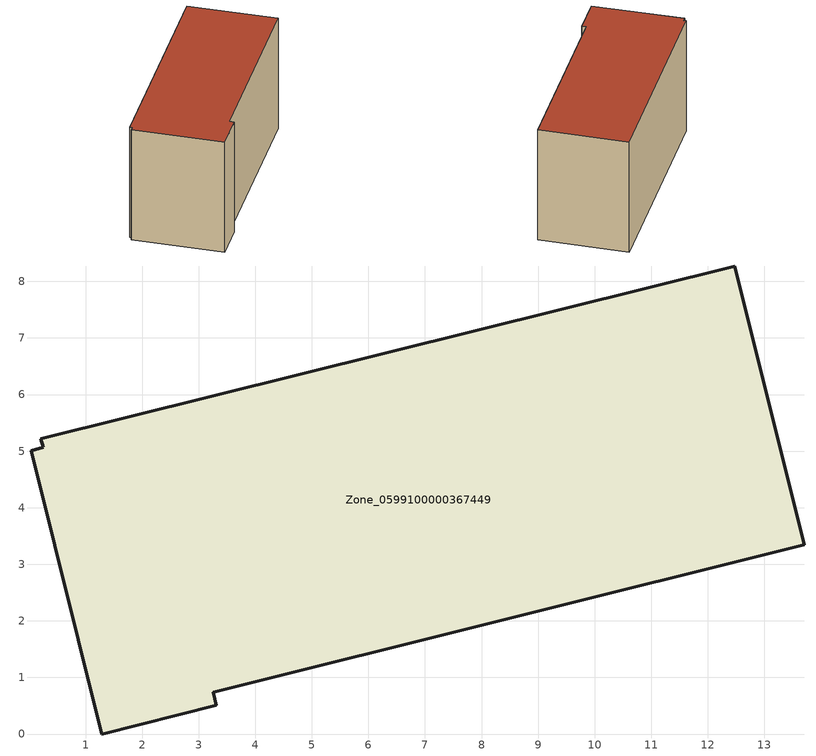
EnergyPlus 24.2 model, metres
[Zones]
Zone_0599100000367449
 floor ground (C_G): 0.26,5.07 0.21,5.22 12.47,8.27 13.71,3.34 3.26,0.74 3.31,0.51 1.29,0 0.04,5.01 z0
 wall outside (C_F): 0.04,5.01 1.29,0 3.31,0.51 3.26,0.74 13.71,3.34 12.47,8.27 0.21,5.22 0.26,5.07 0.04,5.01 z0:6.97
 roof outside (C_R): 0.26,5.07 0.04,5.01 1.29,0 3.31,0.51 3.26,0.74 13.71,3.34 12.47,8.27 0.21,5.22 z6.97
[BUILDING]
Pand.0599100000367449: North Axis=0; Terrain=City; Loads Convergence Tolerance Value=0.04; Temperature Convergence Tolerance Value=0.4; Solar Distribution=FullExterior; Maximum Number of Warmup Days=25; Minimum Number of Warmup Days=1
[Site:Location]
Rotterdam.The.Hague.AP_ZH_NLD Design_Conditions: Latitude=51.96; Longitude=4.45; Time Zone=1; Elevation=-4.5
[SITE:GROUNDTEMPERATURE:BUILDINGSURFACE]
18, 18, 18, 18, 18, 18, 18, 18, 18, 18, 18, 18
[MATERIAL] Thermal Absorptance=0.9; Solar Absorptance=0.7; Visible Absorptance=0.7
Name | Roughness | Thickness | Conductivity | Density | Specific Heat
G.TC.1992-2005 | MediumSmooth | 0.15 | 0.06 | 540 | 1210
F.TC.1992-2005 | Rough | 0.3 | 0.12 | 1920 | 840
R.TC.1992-2005 | MediumRough | 0.2 | 0.08 | 1500 | 1000
[CONSTRUCTION]
C_G: G.TC.1992-2005
C_F: F.TC.1992-2005
C_R: R.TC.1992-2005
[ZONE]
Zone_0599100000367449: Type=1; Multiplier=1; Ceiling Height=Autocalculate; Volume=Autocalculate; Floor Area=autocalculate; Part of Total Floor Area=Yes
[ZONEINFILTRATION:DESIGNFLOWRATE]
Infil_Zone_0599100000367449: Zone or ZoneList or Space or SpaceList=Zone_0599100000367449; Schedule=AlwaysOn; Design Flow Rate Calculation Method=Flow/Area; Flow Rate per Floor Area=0.0015; Constant Term Coefficient=1; Temperature Term Coefficient=0; Velocity Term Coefficient=0; Velocity Squared Term Coefficient=0
[HVACTEMPLATE:ZONE:IDEALLOADSAIRSYSTEM]
Zone_0599100000367449: Maximum Heating Supply Air Temperature=50; Minimum Cooling Supply Air Temperature=13; Maximum Heating Supply Air Humidity Ratio=0.0156; Minimum Cooling Supply Air Humidity Ratio=0.0077; Heating Limit=NoLimit; Cooling Limit=NoLimit; Dehumidification Control Type=ConstantSensibleHeatRatio; Cooling Sensible Heat Ratio=0.7; Dehumidification Setpoint=60; Humidification Control Type=None; Humidification Setpoint=30; Outdoor Air Method=None; Outdoor Air Flow Rate per Person=0.00944; Outdoor Air Flow Rate per Zone Floor Area=0; Outdoor Air Flow Rate per Zone=0; Demand Controlled Ventilation Type=None; Outdoor Air Economizer Type=NoEconomizer; Heat Recovery Type=None; Sensible Heat Recovery Effectiveness=0.7; Latent Heat Recovery Effectiveness=0.65
[ZONECONTROL:THERMOSTAT]
ThermostatControl_Zone_0599100000367449: Zone or ZoneList=Zone_0599100000367449; Control Type Schedule=DualSetpointControlType; Control 1=Thermostat_Zone_0599100000367449; Temperature Difference Between Cutout And Setpoint=0
[THERMOSTATSETPOINT:DUALSETPOINT]
Thermostat_Zone_0599100000367449: Heating Setpoint Temperature Schedule=HeatingSetpoint_Zone_0599100000367449; Cooling Setpoint Temperature Schedule=CoolingSetpoint_Zone_0599100000367449
[SCHEDULE:COMPACT]
HeatingSetpoint_Zone_0599100000367449: Through: 12/31, For: AllDays, Until: 24:00, 21
CoolingSetpoint_Zone_0599100000367449: Through: 12/31, For: AllDays, Until: 24:00, 24
DualSetpointControlType: Through: 12/31, For: AllDays, Until: 24:00, 4
AlwaysOn: Through: 12/31, For: AllDays, Until: 24:00, 1
